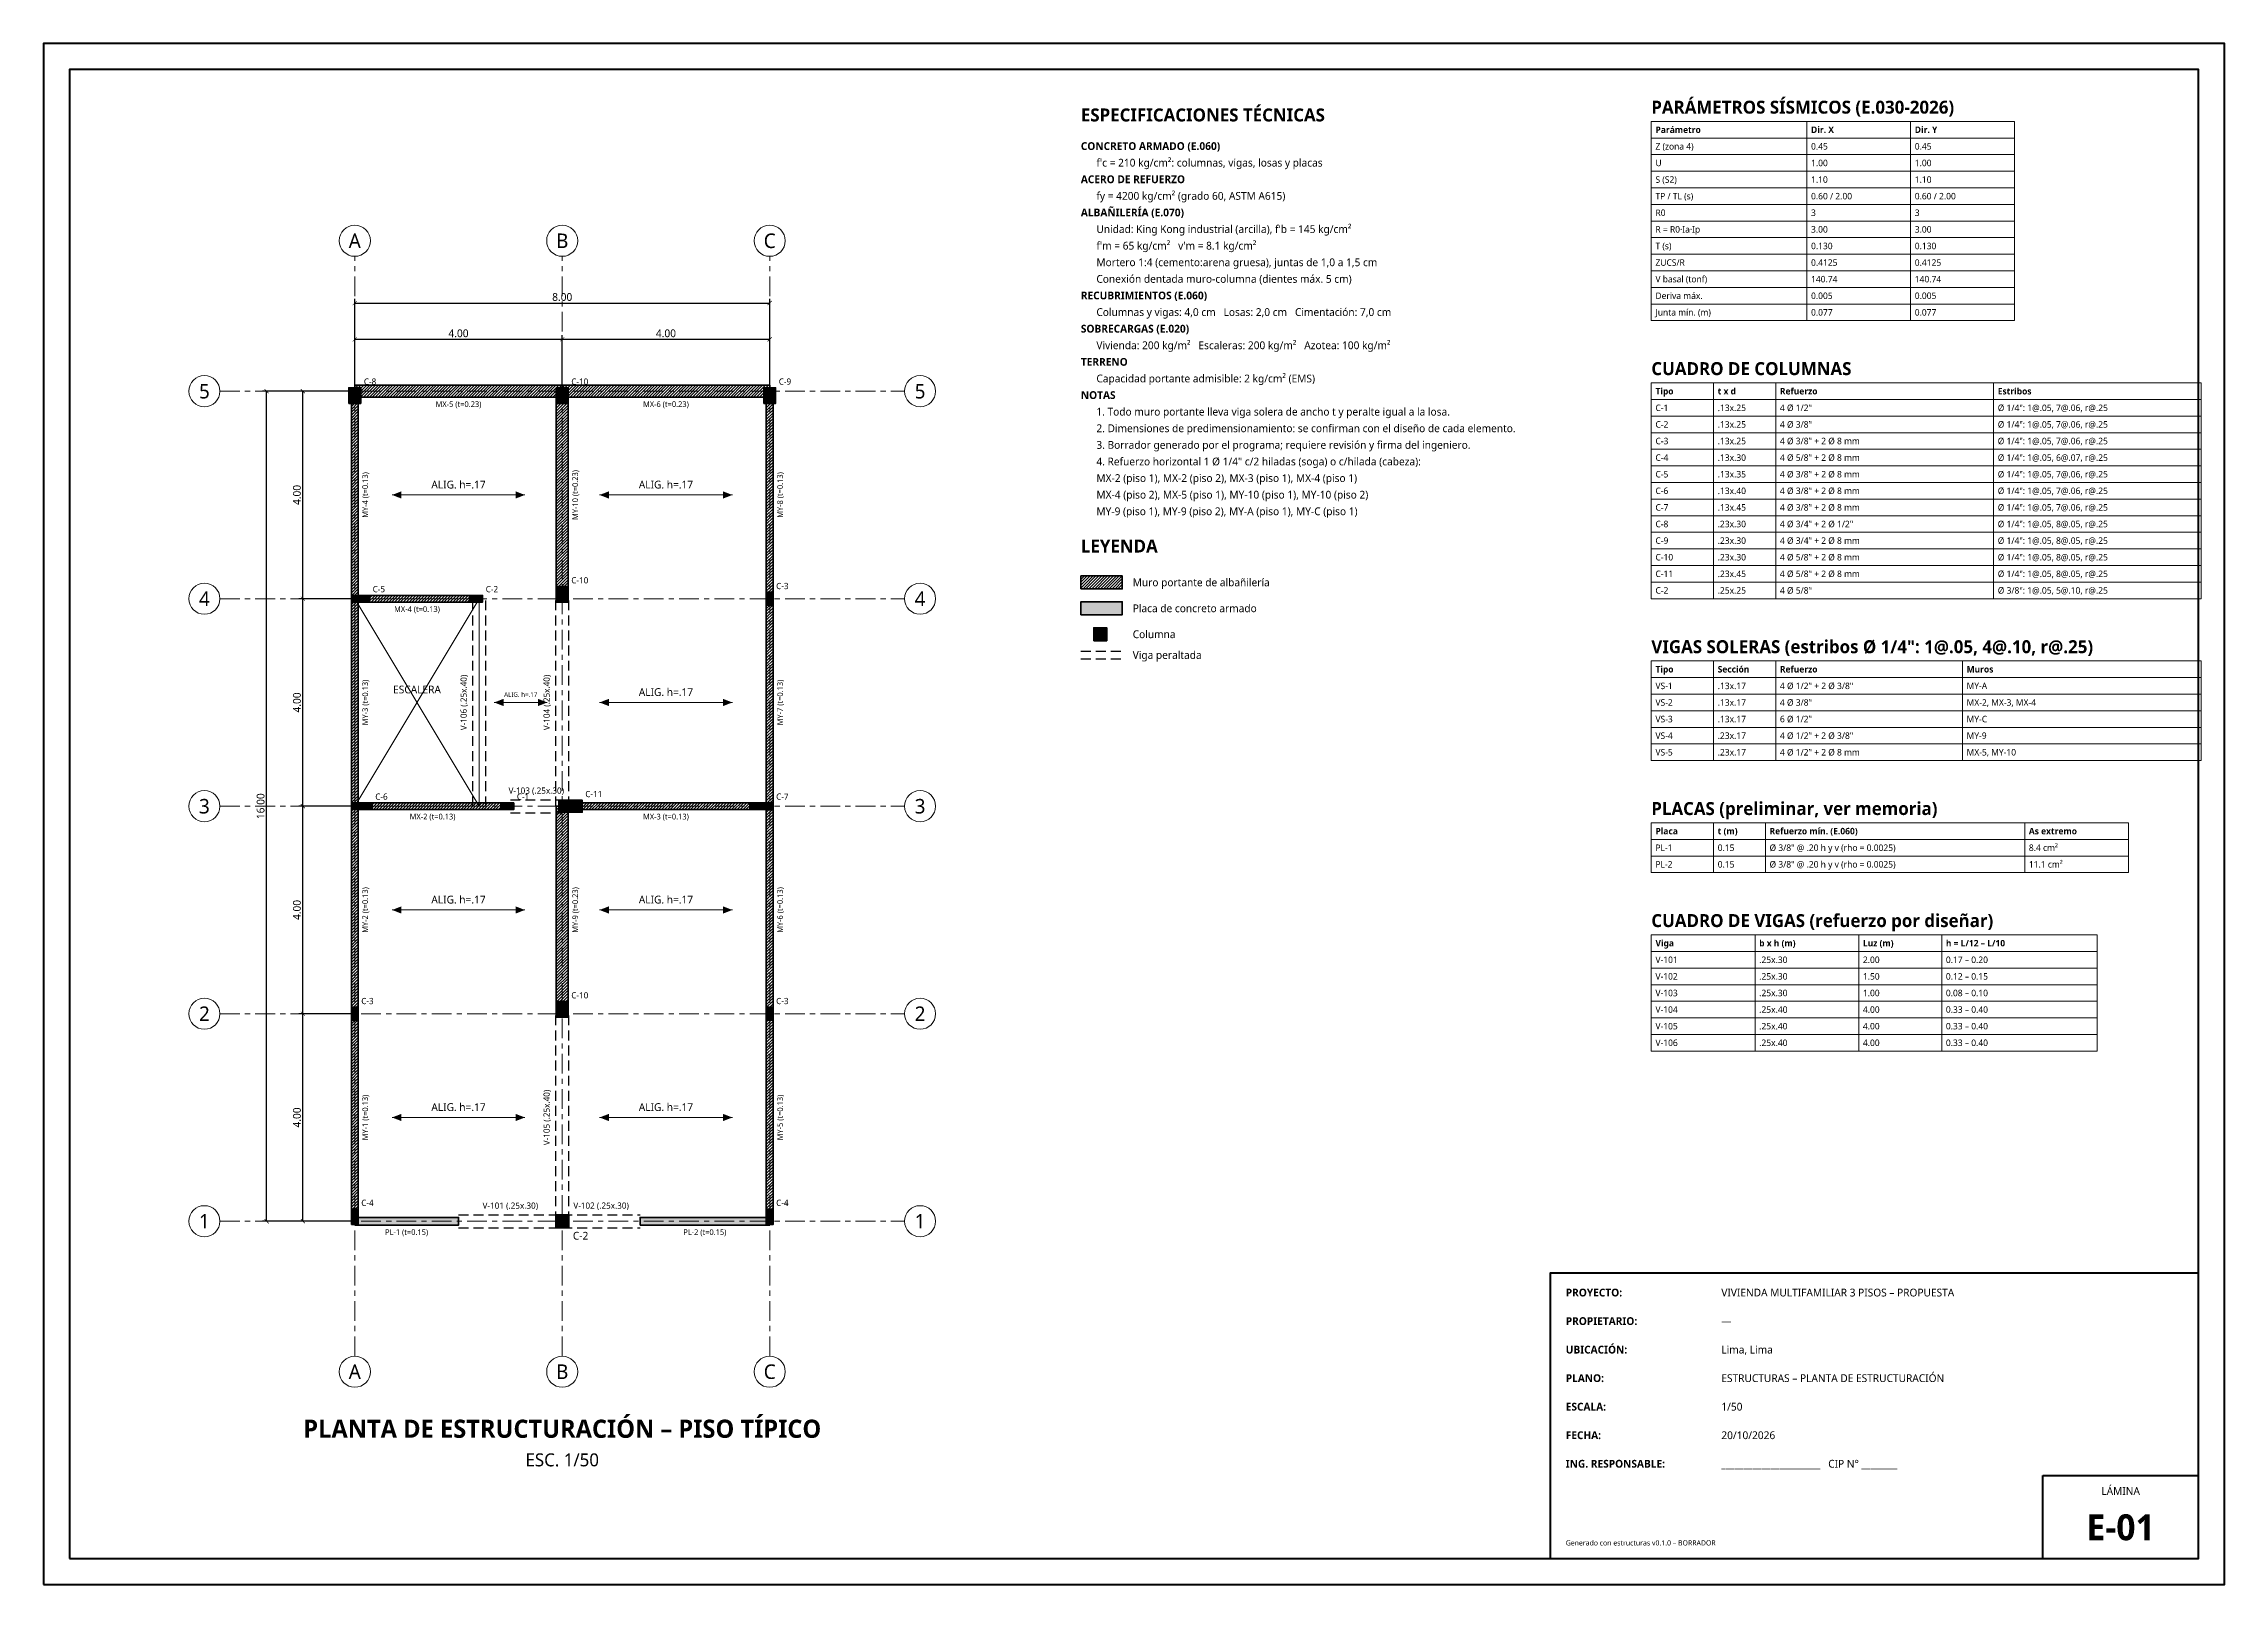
# Model space of a CAD drawing. Header units: metres. Extents: x -6 to 36, y -7 to 22.7.
import ezdxf
from ezdxf.enums import TextEntityAlignment as Align

# ---------------------------------------------------------------- set-up
doc = ezdxf.new("R2010")
doc.units = ezdxf.units.M
doc.header["$LTSCALE"] = 0.15
doc.linetypes.add('DASHDOT', pattern=[3.556, 2.54, -0.508, 0, -0.508])
doc.linetypes.add('DASHED', pattern=[1.524, 1.27, -0.254])
for name, color, linetype, lineweight in [('EST-COLUMNAS', 7, 'Continuous', 35), ('EST-COTAS', 4, 'Continuous', 13), ('EST-CUADROS', 7, 'Continuous', 18), ('EST-EJES', 1, 'DASHDOT', 13), ('EST-HUECOS', 2, 'Continuous', 18), ('EST-LOSAS', 6, 'Continuous', 18), ('EST-MARCO', 7, 'Continuous', 50), ('EST-MUROS', 7, 'Continuous', 35), ('EST-MUROS-ACHURADO', 8, 'Continuous', 9), ('EST-PLACAS', 7, 'Continuous', 35), ('EST-TEXTOS', 7, 'Continuous', 18), ('EST-VIGAS', 3, 'DASHED', 25)]:
    doc.layers.add(name, color=color, linetype=linetype, lineweight=lineweight)
doc.styles.add('OpenSans', font='OpenSans-Regular.ttf')
doc.styles.add('OpenSans-Bold', font='OpenSans-Bold.ttf')
doc.styles.add('OpenSansCondensed-Light', font='OpenSansCondensed-Light.ttf')
doc.dimstyles.new('EZDXF', dxfattribs={"dimtxt": 0.25, "dimasz": 0.175, "dimexe": 0.375, "dimexo": 0.125, "dimgap": 0.1, "dimtad": 1, "dimlfac": 100, "dimzin": 12, "dimdsep": 46, "dimtxsty": 'OpenSansCondensed-Light', "dimblk": 'ARCHTICK', "dimcen": 2.5, "dimazin": 3, "dimtfac": 0.5, "dimtmove": 2, "dimatfit": 3})

# ---------------------------------------------------------------- blocks, each defined once
blk = doc.blocks.new('_ARCHTICK')
at = {"color": 0, "linetype": 'BYBLOCK', "const_width": 0.15}
blk.add_lwpolyline([(-0.5, -0.5), (0.5, 0.5)], dxfattribs=at)

msp = doc.modelspace()

# ---------------------------------------------------------------- hatches: boundary and pattern name
at = {"layer": 'EST-COLUMNAS'}
h = msp.add_hatch(color=7, dxfattribs=at)
h.dxf.hatch_style = 1
h.paths.add_polyline_path([(-0.115, 15.765), (0.115, 15.765), (0.115, 16.065), (-0.115, 16.065)])
h = msp.add_hatch(color=7, dxfattribs=at)
h.dxf.hatch_style = 1
h.paths.add_polyline_path([(3.885, 15.765), (4.115, 15.765), (4.115, 16.065), (3.885, 16.065)])
h = msp.add_hatch(color=7, dxfattribs=at)
h.dxf.hatch_style = 1
h.paths.add_polyline_path([(7.885, 15.765), (8.115, 15.765), (8.115, 16.065), (7.885, 16.065)])
h = msp.add_hatch(color=7, dxfattribs=at)
h.dxf.hatch_style = 1
h.paths.add_polyline_path([(3.885, 11.935), (4.115, 11.935), (4.115, 12.235), (3.885, 12.235)])
h = msp.add_hatch(color=7, dxfattribs=at)
h.dxf.hatch_style = 1
h.paths.add_polyline_path([(-0.065, 11.935), (0.285, 11.935), (0.285, 12.065), (-0.065, 12.065)])
h = msp.add_hatch(color=7, dxfattribs=at)
h.dxf.hatch_style = 1
h.paths.add_polyline_path([(2.215, 11.935), (2.465, 11.935), (2.465, 12.065), (2.215, 12.065)])
h = msp.add_hatch(color=7, dxfattribs=at)
h.dxf.hatch_style = 1
h.paths.add_polyline_path([(7.935, 11.875), (8.065, 11.875), (8.065, 12.125), (7.935, 12.125)])
h = msp.add_hatch(color=7, dxfattribs=at)
h.dxf.hatch_style = 1
h.paths.add_polyline_path([(14.25, 11.19), (14.5, 11.19), (14.5, 11.44), (14.25, 11.44)])
h = msp.add_hatch(color=7, dxfattribs=at)
h.dxf.hatch_style = 1
h.paths.add_polyline_path([(-0.065, 7.935), (0.335, 7.935), (0.335, 8.065), (-0.065, 8.065)])
h = msp.add_hatch(color=7, dxfattribs=at)
h.dxf.hatch_style = 1
h.paths.add_polyline_path([(2.815, 7.935), (3.065, 7.935), (3.065, 8.065), (2.815, 8.065)])
h = msp.add_hatch(color=7, dxfattribs=at)
h.dxf.hatch_style = 1
h.paths.add_polyline_path([(3.935, 7.885), (4.385, 7.885), (4.385, 8.115), (3.935, 8.115)])
h = msp.add_hatch(color=7, dxfattribs=at)
h.dxf.hatch_style = 1
h.paths.add_polyline_path([(7.615, 7.935), (8.065, 7.935), (8.065, 8.065), (7.615, 8.065)])
h = msp.add_hatch(color=7, dxfattribs=at)
h.dxf.hatch_style = 1
h.paths.add_polyline_path([(3.885, 3.935), (4.115, 3.935), (4.115, 4.235), (3.885, 4.235)])
h = msp.add_hatch(color=7, dxfattribs=at)
h.dxf.hatch_style = 1
h.paths.add_polyline_path([(-0.065, 3.875), (0.065, 3.875), (0.065, 4.125), (-0.065, 4.125)])
h = msp.add_hatch(color=7, dxfattribs=at)
h.dxf.hatch_style = 1
h.paths.add_polyline_path([(7.935, 3.875), (8.065, 3.875), (8.065, 4.125), (7.935, 4.125)])
h = msp.add_hatch(color=7, dxfattribs=at)
h.dxf.hatch_style = 1
h.paths.add_polyline_path([(-0.065, -0.065), (0.065, -0.065), (0.065, 0.235), (-0.065, 0.235)])
h = msp.add_hatch(color=7, dxfattribs=at)
h.dxf.hatch_style = 1
h.paths.add_polyline_path([(3.875, -0.125), (4.125, -0.125), (4.125, 0.125), (3.875, 0.125)])
h = msp.add_hatch(color=7, dxfattribs=at)
h.dxf.hatch_style = 1
h.paths.add_polyline_path([(7.935, -0.065), (8.065, -0.065), (8.065, 0.235), (7.935, 0.235)])
at = {"layer": 'EST-LOSAS'}
h = msp.add_hatch(color=6, dxfattribs=at)
h.dxf.hatch_style = 1
h.paths.add_polyline_path([(0.72, 14), (0.9, 13.93), (0.9, 14.07)])
h = msp.add_hatch(color=6, dxfattribs=at)
h.dxf.hatch_style = 1
h.paths.add_polyline_path([(3.28, 14), (3.1, 14.07), (3.1, 13.93)])
h = msp.add_hatch(color=6, dxfattribs=at)
h.dxf.hatch_style = 1
h.paths.add_polyline_path([(4.72, 14), (4.9, 13.93), (4.9, 14.07)])
h = msp.add_hatch(color=6, dxfattribs=at)
h.dxf.hatch_style = 1
h.paths.add_polyline_path([(7.28, 14), (7.1, 14.07), (7.1, 13.93)])
h = msp.add_hatch(color=6, dxfattribs=at)
h.dxf.hatch_style = 1
h.paths.add_polyline_path([(2.688, 10), (2.868, 9.93), (2.868, 10.07)])
h = msp.add_hatch(color=6, dxfattribs=at)
h.dxf.hatch_style = 1
h.paths.add_polyline_path([(3.712, 10), (3.532, 10.07), (3.532, 9.93)])
h = msp.add_hatch(color=6, dxfattribs=at)
h.dxf.hatch_style = 1
h.paths.add_polyline_path([(4.72, 10), (4.9, 9.93), (4.9, 10.07)])
h = msp.add_hatch(color=6, dxfattribs=at)
h.dxf.hatch_style = 1
h.paths.add_polyline_path([(7.28, 10), (7.1, 10.07), (7.1, 9.93)])
h = msp.add_hatch(color=6, dxfattribs=at)
h.dxf.hatch_style = 1
h.paths.add_polyline_path([(0.72, 6), (0.9, 5.93), (0.9, 6.07)])
h = msp.add_hatch(color=6, dxfattribs=at)
h.dxf.hatch_style = 1
h.paths.add_polyline_path([(3.28, 6), (3.1, 6.07), (3.1, 5.93)])
h = msp.add_hatch(color=6, dxfattribs=at)
h.dxf.hatch_style = 1
h.paths.add_polyline_path([(4.72, 6), (4.9, 5.93), (4.9, 6.07)])
h = msp.add_hatch(color=6, dxfattribs=at)
h.dxf.hatch_style = 1
h.paths.add_polyline_path([(7.28, 6), (7.1, 6.07), (7.1, 5.93)])
h = msp.add_hatch(color=6, dxfattribs=at)
h.dxf.hatch_style = 1
h.paths.add_polyline_path([(0.72, 2), (0.9, 1.93), (0.9, 2.07)])
h = msp.add_hatch(color=6, dxfattribs=at)
h.dxf.hatch_style = 1
h.paths.add_polyline_path([(3.28, 2), (3.1, 2.07), (3.1, 1.93)])
h = msp.add_hatch(color=6, dxfattribs=at)
h.dxf.hatch_style = 1
h.paths.add_polyline_path([(4.72, 2), (4.9, 1.93), (4.9, 2.07)])
h = msp.add_hatch(color=6, dxfattribs=at)
h.dxf.hatch_style = 1
h.paths.add_polyline_path([(7.28, 2), (7.1, 2.07), (7.1, 1.93)])
at = {"layer": 'EST-MUROS-ACHURADO'}
h = msp.add_hatch(dxfattribs=at)
h.set_pattern_fill('ANSI31', scale=0.0125)
h.paths.add_polyline_path([(-0.065, 12), (0.065, 12), (0.065, 16), (-0.065, 16)])
h = msp.add_hatch(dxfattribs=at)
h.set_pattern_fill('ANSI31', scale=0.0125)
h.paths.add_polyline_path([(0, 15.885), (4, 15.885), (4, 16.115), (0, 16.115)])
h = msp.add_hatch(dxfattribs=at)
h.set_pattern_fill('ANSI31', scale=0.0125)
h.paths.add_polyline_path([(3.885, 12), (4.115, 12), (4.115, 16), (3.885, 16)])
h = msp.add_hatch(dxfattribs=at)
h.set_pattern_fill('ANSI31', scale=0.0125)
h.paths.add_polyline_path([(4, 15.885), (8, 15.885), (8, 16.115), (4, 16.115)])
h = msp.add_hatch(dxfattribs=at)
h.set_pattern_fill('ANSI31', scale=0.0125)
h.paths.add_polyline_path([(7.935, 12), (8.065, 12), (8.065, 16), (7.935, 16)])
h = msp.add_hatch(dxfattribs=at)
h.set_pattern_fill('ANSI31', scale=0.0125)
h.paths.add_polyline_path([(14, 12.19), (14.8, 12.19), (14.8, 12.44), (14, 12.44)])
h = msp.add_hatch(dxfattribs=at)
h.set_pattern_fill('ANSI31', scale=0.0125)
h.paths.add_polyline_path([(-0.065, 8), (0.065, 8), (0.065, 12), (-0.065, 12)])
h = msp.add_hatch(dxfattribs=at)
h.set_pattern_fill('ANSI31', scale=0.0125)
h.paths.add_polyline_path([(0, 11.935), (2.4, 11.935), (2.4, 12.065), (0, 12.065)])
h = msp.add_hatch(dxfattribs=at)
h.set_pattern_fill('ANSI31', scale=0.0125)
h.paths.add_polyline_path([(7.935, 8), (8.065, 8), (8.065, 12), (7.935, 12)])
h = msp.add_hatch(dxfattribs=at)
h.set_pattern_fill('ANSI31', scale=0.0125)
h.paths.add_polyline_path([(-0.065, 4), (0.065, 4), (0.065, 8), (-0.065, 8)])
h = msp.add_hatch(dxfattribs=at)
h.set_pattern_fill('ANSI31', scale=0.0125)
h.paths.add_polyline_path([(0, 7.935), (3, 7.935), (3, 8.065), (0, 8.065)])
h = msp.add_hatch(dxfattribs=at)
h.set_pattern_fill('ANSI31', scale=0.0125)
h.paths.add_polyline_path([(3.885, 4), (4.115, 4), (4.115, 8), (3.885, 8)])
h = msp.add_hatch(dxfattribs=at)
h.set_pattern_fill('ANSI31', scale=0.0125)
h.paths.add_polyline_path([(4, 7.935), (8, 7.935), (8, 8.065), (4, 8.065)])
h = msp.add_hatch(dxfattribs=at)
h.set_pattern_fill('ANSI31', scale=0.0125)
h.paths.add_polyline_path([(7.935, 4), (8.065, 4), (8.065, 8), (7.935, 8)])
h = msp.add_hatch(dxfattribs=at)
h.set_pattern_fill('ANSI31', scale=0.0125)
h.paths.add_polyline_path([(-0.065, 0), (0.065, 0), (0.065, 4), (-0.065, 4)])
h = msp.add_hatch(dxfattribs=at)
h.set_pattern_fill('ANSI31', scale=0.0125)
h.paths.add_polyline_path([(7.935, 0), (8.065, 0), (8.065, 4), (7.935, 4)])
at = {"layer": 'EST-PLACAS'}
h = msp.add_hatch(color=8, dxfattribs=at)
h.dxf.hatch_style = 1
h.paths.add_polyline_path([(14, 11.69), (14.8, 11.69), (14.8, 11.94), (14, 11.94)])
h = msp.add_hatch(color=8, dxfattribs=at)
h.dxf.hatch_style = 1
h.paths.add_polyline_path([(0, -0.075), (2, -0.075), (2, 0.075), (0, 0.075)])
h = msp.add_hatch(color=8, dxfattribs=at)
h.dxf.hatch_style = 1
h.paths.add_polyline_path([(5.5, -0.075), (8, -0.075), (8, 0.075), (5.5, 0.075)])

# ---------------------------------------------------------------- linework, layer by layer
at = {"layer": 'EST-COLUMNAS'}
for points in [[(-0.115, 15.765), (0.115, 15.765), (0.115, 16.065), (-0.115, 16.065)], [(3.885, 15.765), (4.115, 15.765), (4.115, 16.065), (3.885, 16.065)], [(7.885, 15.765), (8.115, 15.765), (8.115, 16.065), (7.885, 16.065)], [(3.885, 11.935), (4.115, 11.935), (4.115, 12.235), (3.885, 12.235)], [(-0.065, 11.935), (0.285, 11.935), (0.285, 12.065), (-0.065, 12.065)], [(2.215, 11.935), (2.465, 11.935), (2.465, 12.065), (2.215, 12.065)], [(7.935, 11.875), (8.065, 11.875), (8.065, 12.125), (7.935, 12.125)], [(14.25, 11.19), (14.5, 11.19), (14.5, 11.44), (14.25, 11.44)], [(-0.065, 7.935), (0.335, 7.935), (0.335, 8.065), (-0.065, 8.065)], [(2.815, 7.935), (3.065, 7.935), (3.065, 8.065), (2.815, 8.065)], [(3.935, 7.885), (4.385, 7.885), (4.385, 8.115), (3.935, 8.115)], [(7.615, 7.935), (8.065, 7.935), (8.065, 8.065), (7.615, 8.065)], [(3.885, 3.935), (4.115, 3.935), (4.115, 4.235), (3.885, 4.235)], [(-0.065, 3.875), (0.065, 3.875), (0.065, 4.125), (-0.065, 4.125)], [(7.935, 3.875), (8.065, 3.875), (8.065, 4.125), (7.935, 4.125)], [(-0.065, -0.065), (0.065, -0.065), (0.065, 0.235), (-0.065, 0.235)], [(3.875, -0.125), (4.125, -0.125), (4.125, 0.125), (3.875, 0.125)], [(7.935, -0.065), (8.065, -0.065), (8.065, 0.235), (7.935, 0.235)]]:
    msp.add_lwpolyline(points, close=True, dxfattribs=at)
at = {"layer": 'EST-COTAS'}
for centre in [(0, 18.9), (4, 18.9), (8, 18.9), (-2.9, 16), (10.9, 16), (-2.9, 12), (10.9, 12), (-2.9, 8), (10.9, 8), (-2.9, 4), (10.9, 4), (-2.9, 0), (10.9, 0), (0, -2.9), (4, -2.9), (8, -2.9)]:
    msp.add_circle(centre, 0.3, dxfattribs=at)
at = {"layer": 'EST-CUADROS'}
for p, q in [((25, 21.2), (32, 21.2)), ((25, 21.2), (25, 17.36)), ((28, 21.2), (28, 17.36)), ((30, 21.2), (30, 17.36)), ((32, 21.2), (32, 17.36)), ((25, 20.88), (32, 20.88)), ((25, 20.56), (32, 20.56)), ((25, 20.24), (32, 20.24)), ((25, 19.92), (32, 19.92)), ((25, 19.6), (32, 19.6)), ((25, 19.28), (32, 19.28)), ((25, 18.96), (32, 18.96)), ((25, 18.64), (32, 18.64)), ((25, 18.32), (32, 18.32)), ((25, 18), (32, 18)), ((25, 17.68), (32, 17.68)), ((25, 17.36), (32, 17.36)), ((25, 16.16), (35.6, 16.16)), ((25, 16.16), (25, 12)), ((26.2, 16.16), (26.2, 12)), ((27.4, 16.16), (27.4, 12)), ((31.6, 16.16), (31.6, 12)), ((35.6, 16.16), (35.6, 12)), ((25, 15.84), (35.6, 15.84)), ((25, 15.52), (35.6, 15.52)), ((25, 15.2), (35.6, 15.2)), ((25, 14.88), (35.6, 14.88)), ((25, 14.56), (35.6, 14.56)), ((25, 14.24), (35.6, 14.24)), ((25, 13.92), (35.6, 13.92)), ((25, 13.6), (35.6, 13.6)), ((25, 13.28), (35.6, 13.28)), ((25, 12.96), (35.6, 12.96)), ((25, 12.64), (35.6, 12.64)), ((25, 12.32), (35.6, 12.32)), ((25, 12), (35.6, 12)), ((25, 10.8), (35.6, 10.8)), ((25, 10.8), (25, 8.88)), ((26.2, 10.8), (26.2, 8.88)), ((27.4, 10.8), (27.4, 8.88)), ((31, 10.8), (31, 8.88)), ((35.6, 10.8), (35.6, 8.88)), ((25, 10.48), (35.6, 10.48)), ((25, 10.16), (35.6, 10.16)), ((25, 9.84), (35.6, 9.84)), ((25, 9.52), (35.6, 9.52)), ((25, 9.2), (35.6, 9.2)), ((25, 8.88), (35.6, 8.88)), ((25, 7.68), (34.2, 7.68)), ((25, 7.68), (25, 6.72)), ((26.2, 7.68), (26.2, 6.72)), ((27.2, 7.68), (27.2, 6.72)), ((32.2, 7.68), (32.2, 6.72)), ((34.2, 7.68), (34.2, 6.72)), ((25, 7.36), (34.2, 7.36)), ((25, 7.04), (34.2, 7.04)), ((25, 6.72), (34.2, 6.72)), ((25, 5.52), (33.6, 5.52)), ((25, 5.52), (25, 3.28)), ((27, 5.52), (27, 3.28)), ((29, 5.52), (29, 3.28)), ((30.6, 5.52), (30.6, 3.28)), ((33.6, 5.52), (33.6, 3.28)), ((25, 5.2), (33.6, 5.2)), ((25, 4.88), (33.6, 4.88)), ((25, 4.56), (33.6, 4.56)), ((25, 4.24), (33.6, 4.24)), ((25, 3.92), (33.6, 3.92)), ((25, 3.6), (33.6, 3.6)), ((25, 3.28), (33.6, 3.28))]:
    msp.add_line(p, q, dxfattribs=at)
at = {"layer": 'EST-EJES'}
for p, q in [((0, -2.6), (0, 18.6)), ((4, -2.6), (4, 18.6)), ((8, -2.6), (8, 18.6)), ((-2.6, 16), (10.6, 16)), ((-2.6, 12), (10.6, 12)), ((-2.6, 8), (10.6, 8)), ((-2.6, 4), (10.6, 4)), ((-2.6, 0), (10.6, 0))]:
    msp.add_line(p, q, dxfattribs=at)
at = {"layer": 'EST-HUECOS'}
for p, q in [((0, 8), (2.4, 12)), ((0, 12), (2.4, 8))]:
    msp.add_line(p, q, dxfattribs=at)
msp.add_lwpolyline([(0, 8), (2.4, 8), (2.4, 12), (0, 12)], close=True, dxfattribs=at)
at = {"layer": 'EST-LOSAS'}
for p, q in [((0.72, 14), (3.28, 14)), ((4.72, 14), (7.28, 14)), ((2.688, 10), (3.712, 10)), ((4.72, 10), (7.28, 10)), ((0.72, 6), (3.28, 6)), ((4.72, 6), (7.28, 6)), ((0.72, 2), (3.28, 2)), ((4.72, 2), (7.28, 2))]:
    msp.add_line(p, q, dxfattribs=at)
at = {"layer": 'EST-MARCO'}
for p, q in [((32.55, -6.5), (32.55, -4.9)), ((32.55, -4.9), (35.55, -4.9))]:
    msp.add_line(p, q, dxfattribs=at)
for points in [[(-6, -7), (36.05, -7), (36.05, 22.7), (-6, 22.7)], [(-5.5, -6.5), (35.55, -6.5), (35.55, 22.2), (-5.5, 22.2)], [(23.05, -6.5), (35.55, -6.5), (35.55, -1), (23.05, -1)]]:
    msp.add_lwpolyline(points, close=True, dxfattribs=at)
at = {"layer": 'EST-MUROS'}
for points in [[(-0.065, 12), (0.065, 12), (0.065, 16), (-0.065, 16)], [(0, 15.885), (4, 15.885), (4, 16.115), (0, 16.115)], [(3.885, 12), (4.115, 12), (4.115, 16), (3.885, 16)], [(4, 15.885), (8, 15.885), (8, 16.115), (4, 16.115)], [(7.935, 12), (8.065, 12), (8.065, 16), (7.935, 16)], [(14, 12.19), (14.8, 12.19), (14.8, 12.44), (14, 12.44)], [(-0.065, 8), (0.065, 8), (0.065, 12), (-0.065, 12)], [(0, 11.935), (2.4, 11.935), (2.4, 12.065), (0, 12.065)], [(7.935, 8), (8.065, 8), (8.065, 12), (7.935, 12)], [(-0.065, 4), (0.065, 4), (0.065, 8), (-0.065, 8)], [(0, 7.935), (3, 7.935), (3, 8.065), (0, 8.065)], [(3.885, 4), (4.115, 4), (4.115, 8), (3.885, 8)], [(4, 7.935), (8, 7.935), (8, 8.065), (4, 8.065)], [(7.935, 4), (8.065, 4), (8.065, 8), (7.935, 8)], [(-0.065, 0), (0.065, 0), (0.065, 4), (-0.065, 4)], [(7.935, 0), (8.065, 0), (8.065, 4), (7.935, 4)]]:
    msp.add_lwpolyline(points, close=True, dxfattribs=at)
at = {"layer": 'EST-MUROS-ACHURADO'}
for points in [[(-0.065, 12), (0.065, 12), (0.065, 16), (-0.065, 16)], [(0, 15.885), (4, 15.885), (4, 16.115), (0, 16.115)], [(3.885, 12), (4.115, 12), (4.115, 16), (3.885, 16)], [(4, 15.885), (8, 15.885), (8, 16.115), (4, 16.115)], [(7.935, 12), (8.065, 12), (8.065, 16), (7.935, 16)], [(14, 12.19), (14.8, 12.19), (14.8, 12.44), (14, 12.44)], [(-0.065, 8), (0.065, 8), (0.065, 12), (-0.065, 12)], [(0, 11.935), (2.4, 11.935), (2.4, 12.065), (0, 12.065)], [(7.935, 8), (8.065, 8), (8.065, 12), (7.935, 12)], [(-0.065, 4), (0.065, 4), (0.065, 8), (-0.065, 8)], [(0, 7.935), (3, 7.935), (3, 8.065), (0, 8.065)], [(3.885, 4), (4.115, 4), (4.115, 8), (3.885, 8)], [(4, 7.935), (8, 7.935), (8, 8.065), (4, 8.065)], [(7.935, 4), (8.065, 4), (8.065, 8), (7.935, 8)], [(-0.065, 0), (0.065, 0), (0.065, 4), (-0.065, 4)], [(7.935, 0), (8.065, 0), (8.065, 4), (7.935, 4)]]:
    msp.add_lwpolyline(points, close=True, dxfattribs=at)
at = {"layer": 'EST-PLACAS'}
for points in [[(14, 11.69), (14.8, 11.69), (14.8, 11.94), (14, 11.94)], [(0, -0.075), (2, -0.075), (2, 0.075), (0, 0.075)], [(5.5, -0.075), (8, -0.075), (8, 0.075), (5.5, 0.075)]]:
    msp.add_lwpolyline(points, close=True, dxfattribs=at)
at = {"layer": 'EST-VIGAS'}
for p, q in [((2.275, 8), (2.275, 12)), ((2.525, 8), (2.525, 12)), ((3.875, 8), (3.875, 12)), ((4.125, 8), (4.125, 12)), ((14, 10.99), (14.8, 10.99)), ((14, 10.84), (14.8, 10.84)), ((3, 8.125), (4, 8.125)), ((3, 7.875), (4, 7.875)), ((3.875, 0), (3.875, 4)), ((4.125, 0), (4.125, 4)), ((2, 0.125), (4, 0.125)), ((4, 0.125), (5.5, 0.125)), ((2, -0.125), (4, -0.125)), ((4, -0.125), (5.5, -0.125))]:
    msp.add_line(p, q, dxfattribs=at)

# ---------------------------------------------------------------- texts
at = {"layer": 'EST-COTAS', "style": 'OpenSans'}
for s, p in [('A', (0, 18.9)), ('B', (4, 18.9)), ('C', (8, 18.9)), ('5', (-2.9, 16)), ('5', (10.9, 16)), ('4', (-2.9, 12)), ('4', (10.9, 12)), ('3', (-2.9, 8)), ('3', (10.9, 8)), ('2', (-2.9, 4)), ('2', (10.9, 4)), ('1', (-2.9, 0)), ('1', (10.9, 0)), ('A', (0, -2.9)), ('B', (4, -2.9)), ('C', (8, -2.9))]:
    msp.add_text(s, height=0.28, dxfattribs=at).set_placement(p, align=Align.MIDDLE_CENTER)
at = {"layer": 'EST-HUECOS', "style": 'OpenSans'}
msp.add_text('ESCALERA', height=0.15, dxfattribs=at).set_placement((1.2, 10.25), align=Align.MIDDLE_CENTER)
at = {"layer": 'EST-LOSAS', "style": 'OpenSans'}
for height, p in [(0.15, (2, 14.08)), (0.15, (6, 14.08)), (0.09, (3.2, 10.08)), (0.15, (6, 10.08)), (0.15, (2, 6.08)), (0.15, (6, 6.08)), (0.15, (2, 2.08)), (0.15, (6, 2.08))]:
    msp.add_text('ALIG. h=.17', height=height, dxfattribs=at).set_placement(p, align=Align.BOTTOM_CENTER)
at = {"layer": 'EST-TEXTOS'}
for s, height, style, p in [('ESPECIFICACIONES TÉCNICAS', 0.25, 'OpenSans-Bold', (14, 21.2)), ('PARÁMETROS SÍSMICOS (E.030-2026)', 0.25, 'OpenSans-Bold', (25, 21.35)), ('CONCRETO ARMADO (E.060)', 0.15, 'OpenSans-Bold', (14, 20.65)), ("f'c = 210 kg/cm²: columnas, vigas, losas y placas", 0.15, 'OpenSans', (14.3, 20.33)), ('ACERO DE REFUERZO', 0.15, 'OpenSans-Bold', (14, 20.01)), ('fy = 4200 kg/cm² (grado 60, ASTM A615)', 0.15, 'OpenSans', (14.3, 19.69)), ('ALBAÑILERÍA (E.070)', 0.15, 'OpenSans-Bold', (14, 19.37)), ("Unidad: King Kong industrial (arcilla), f'b = 145 kg/cm²", 0.15, 'OpenSans', (14.3, 19.05)), ("f'm = 65 kg/cm²   v'm = 8.1 kg/cm²", 0.15, 'OpenSans', (14.3, 18.73)), ('Mortero 1:4 (cemento:arena gruesa), juntas de 1,0 a 1,5 cm', 0.15, 'OpenSans', (14.3, 18.41)), ('Conexión dentada muro-columna (dientes máx. 5 cm)', 0.15, 'OpenSans', (14.3, 18.09)), ('RECUBRIMIENTOS (E.060)', 0.15, 'OpenSans-Bold', (14, 17.77)), ('SOBRECARGAS (E.020)', 0.15, 'OpenSans-Bold', (14, 17.13)), ('Columnas y vigas: 4,0 cm   Losas: 2,0 cm   Cimentación: 7,0 cm', 0.15, 'OpenSans', (14.3, 17.45)), ('Vivienda: 200 kg/m²   Escaleras: 200 kg/m²   Azotea: 100 kg/m²', 0.15, 'OpenSans', (14.3, 16.81)), ('TERRENO', 0.15, 'OpenSans-Bold', (14, 16.49)), ('CUADRO DE COLUMNAS', 0.25, 'OpenSans-Bold', (25, 16.31)), ('C-8', 0.12, 'OpenSans', (0.175, 16.125)), ('C-10', 0.12, 'OpenSans', (4.175, 16.125)), ('C-9', 0.12, 'OpenSans', (8.175, 16.125)), ('NOTAS', 0.15, 'OpenSans-Bold', (14, 15.85)), ('Capacidad portante admisible: 2 kg/cm² (EMS)', 0.15, 'OpenSans', (14.3, 16.17)), ('1. Todo muro portante lleva viga solera de ancho t y peralte igual a la losa.', 0.15, 'OpenSans', (14.3, 15.53)), ('2. Dimensiones de predimensionamiento: se confirman con el diseño de cada elemento.', 0.15, 'OpenSans', (14.3, 15.21)), ('4. Refuerzo horizontal 1 %%c 1/4" c/2 hiladas (soga) o c/hilada (cabeza):', 0.15, 'OpenSans', (14.3, 14.57)), ('3. Borrador generado por el programa; requiere revisión y firma del ingeniero.', 0.15, 'OpenSans', (14.3, 14.89)), ('MX-2 (piso 1), MX-2 (piso 2), MX-3 (piso 1), MX-4 (piso 1)', 0.15, 'OpenSans', (14.3, 14.25)), ('MX-4 (piso 2), MX-5 (piso 1), MY-10 (piso 1), MY-10 (piso 2)', 0.15, 'OpenSans', (14.3, 13.93)), ('MY-9 (piso 1), MY-9 (piso 2), MY-A (piso 1), MY-C (piso 1)', 0.15, 'OpenSans', (14.3, 13.61)), ('LEYENDA', 0.25, 'OpenSans-Bold', (14, 12.89)), ('C-5', 0.12, 'OpenSans', (0.345, 12.125)), ('C-2', 0.12, 'OpenSans', (2.525, 12.125)), ('C-10', 0.12, 'OpenSans', (4.175, 12.295)), ('C-3', 0.12, 'OpenSans', (8.125, 12.185)), ('Muro portante de albañilería', 0.15, 'OpenSans', (15, 12.24)), ('Placa de concreto armado', 0.15, 'OpenSans', (15, 11.74)), ('Columna', 0.15, 'OpenSans', (15, 11.24)), ('Viga peraltada', 0.15, 'OpenSans', (15, 10.84)), ('VIGAS SOLERAS (estribos %%c 1/4": 1@.05, 4@.10, r@.25)', 0.25, 'OpenSans-Bold', (25, 10.95)), ('C-6', 0.12, 'OpenSans', (0.395, 8.125)), ('C-1', 0.12, 'OpenSans', (3.125, 8.125)), ('C-11', 0.12, 'OpenSans', (4.445, 8.175)), ('C-7', 0.12, 'OpenSans', (8.125, 8.125)), ('PLACAS (preliminar, ver memoria)', 0.25, 'OpenSans-Bold', (25, 7.83)), ('CUADRO DE VIGAS (refuerzo por diseñar)', 0.25, 'OpenSans-Bold', (25, 5.67)), ('C-3', 0.12, 'OpenSans', (0.125, 4.185)), ('C-10', 0.12, 'OpenSans', (4.175, 4.295)), ('C-3', 0.12, 'OpenSans', (8.125, 4.185)), ('C-4', 0.12, 'OpenSans', (0.125, 0.295)), ('C-4', 0.12, 'OpenSans', (8.125, 0.295)), ('PROYECTO:', 0.15, 'OpenSans-Bold', (23.35, -1.45)), ('VIVIENDA MULTIFAMILIAR 3 PISOS – PROPUESTA', 0.15, 'OpenSans', (26.35, -1.45)), ('PROPIETARIO:', 0.15, 'OpenSans-Bold', (23.35, -2)), ('—', 0.15, 'OpenSans', (26.35, -2)), ('UBICACIÓN:', 0.15, 'OpenSans-Bold', (23.35, -2.55)), ('Lima, Lima', 0.15, 'OpenSans', (26.35, -2.55)), ('ESTRUCTURAS – PLANTA DE ESTRUCTURACIÓN', 0.15, 'OpenSans', (26.35, -3.1)), ('PLANO:', 0.15, 'OpenSans-Bold', (23.35, -3.1)), ('ESCALA:', 0.15, 'OpenSans-Bold', (23.35, -3.65)), ('1/50', 0.15, 'OpenSans', (26.35, -3.65)), ('FECHA:', 0.15, 'OpenSans-Bold', (23.35, -4.2)), ('20/10/2026', 0.15, 'OpenSans', (26.35, -4.2)), ('ING. RESPONSABLE:', 0.15, 'OpenSans-Bold', (23.35, -4.75)), ('______________________   CIP N° ________', 0.15, 'OpenSans', (26.35, -4.75)), ('Generado con estructuras v0.1.0 – BORRADOR', 0.1, 'OpenSans', (23.35, -6.25))]:
    msp.add_text(s, height=height, dxfattribs=dict(at, style=style)).set_placement(p)
for s, style, p in [('Parámetro', 'OpenSans-Bold', (25.08, 21.04)), ('Dir. X', 'OpenSans-Bold', (28.08, 21.04)), ('Dir. Y', 'OpenSans-Bold', (30.08, 21.04)), ('Z (zona 4)', 'OpenSans', (25.08, 20.72)), ('0.45', 'OpenSans', (28.08, 20.72)), ('0.45', 'OpenSans', (30.08, 20.72)), ('U', 'OpenSans', (25.08, 20.4)), ('1.00', 'OpenSans', (28.08, 20.4)), ('1.00', 'OpenSans', (30.08, 20.4)), ('TP / TL (s)', 'OpenSans', (25.08, 19.76)), ('S (S2)', 'OpenSans', (25.08, 20.08)), ('0.60 / 2.00', 'OpenSans', (28.08, 19.76)), ('1.10', 'OpenSans', (28.08, 20.08)), ('0.60 / 2.00', 'OpenSans', (30.08, 19.76)), ('1.10', 'OpenSans', (30.08, 20.08)), ('R0', 'OpenSans', (25.08, 19.44)), ('3', 'OpenSans', (28.08, 19.44)), ('3', 'OpenSans', (30.08, 19.44)), ('R = R0·Ia·Ip', 'OpenSans', (25.08, 19.12)), ('3.00', 'OpenSans', (28.08, 19.12)), ('3.00', 'OpenSans', (30.08, 19.12)), ('T (s)', 'OpenSans', (25.08, 18.8)), ('ZUCS/R', 'OpenSans', (25.08, 18.48)), ('0.130', 'OpenSans', (28.08, 18.8)), ('0.4125', 'OpenSans', (28.08, 18.48)), ('0.130', 'OpenSans', (30.08, 18.8)), ('0.4125', 'OpenSans', (30.08, 18.48)), ('V basal (tonf)', 'OpenSans', (25.08, 18.16)), ('140.74', 'OpenSans', (28.08, 18.16)), ('140.74', 'OpenSans', (30.08, 18.16)), ('Deriva máx.', 'OpenSans', (25.08, 17.84)), ('0.005', 'OpenSans', (28.08, 17.84)), ('0.005', 'OpenSans', (30.08, 17.84)), ('Junta mín. (m)', 'OpenSans', (25.08, 17.52)), ('0.077', 'OpenSans', (28.08, 17.52)), ('0.077', 'OpenSans', (30.08, 17.52)), ('Tipo', 'OpenSans-Bold', (25.08, 16)), ('t x d', 'OpenSans-Bold', (26.28, 16)), ('Refuerzo', 'OpenSans-Bold', (27.48, 16)), ('Estribos', 'OpenSans-Bold', (31.68, 16)), ('C-1', 'OpenSans', (25.08, 15.68)), ('.13x.25', 'OpenSans', (26.28, 15.68)), ('4 %%c 1/2"', 'OpenSans', (27.48, 15.68)), ('%%c 1/4": 1@.05, 7@.06, r@.25', 'OpenSans', (31.68, 15.68)), ('C-2', 'OpenSans', (25.08, 15.36)), ('.13x.25', 'OpenSans', (26.28, 15.36)), ('4 %%c 3/8"', 'OpenSans', (27.48, 15.36)), ('%%c 1/4": 1@.05, 7@.06, r@.25', 'OpenSans', (31.68, 15.36)), ('C-3', 'OpenSans', (25.08, 15.04)), ('C-4', 'OpenSans', (25.08, 14.72)), ('.13x.25', 'OpenSans', (26.28, 15.04)), ('.13x.30', 'OpenSans', (26.28, 14.72)), ('4 %%c 3/8" + 2 %%c 8 mm', 'OpenSans', (27.48, 15.04)), ('4 %%c 5/8" + 2 %%c 8 mm', 'OpenSans', (27.48, 14.72)), ('%%c 1/4": 1@.05, 7@.06, r@.25', 'OpenSans', (31.68, 15.04)), ('%%c 1/4": 1@.05, 6@.07, r@.25', 'OpenSans', (31.68, 14.72)), ('C-5', 'OpenSans', (25.08, 14.4)), ('.13x.35', 'OpenSans', (26.28, 14.4)), ('4 %%c 3/8" + 2 %%c 8 mm', 'OpenSans', (27.48, 14.4)), ('%%c 1/4": 1@.05, 7@.06, r@.25', 'OpenSans', (31.68, 14.4)), ('C-6', 'OpenSans', (25.08, 14.08)), ('.13x.40', 'OpenSans', (26.28, 14.08)), ('4 %%c 3/8" + 2 %%c 8 mm', 'OpenSans', (27.48, 14.08)), ('%%c 1/4": 1@.05, 7@.06, r@.25', 'OpenSans', (31.68, 14.08)), ('C-7', 'OpenSans', (25.08, 13.76)), ('C-8', 'OpenSans', (25.08, 13.44)), ('.13x.45', 'OpenSans', (26.28, 13.76)), ('.23x.30', 'OpenSans', (26.28, 13.44)), ('4 %%c 3/8" + 2 %%c 8 mm', 'OpenSans', (27.48, 13.76)), ('4 %%c 3/4" + 2 %%c 1/2"', 'OpenSans', (27.48, 13.44)), ('%%c 1/4": 1@.05, 7@.06, r@.25', 'OpenSans', (31.68, 13.76)), ('%%c 1/4": 1@.05, 8@.05, r@.25', 'OpenSans', (31.68, 13.44)), ('C-9', 'OpenSans', (25.08, 13.12)), ('.23x.30', 'OpenSans', (26.28, 13.12)), ('4 %%c 3/4" + 2 %%c 8 mm', 'OpenSans', (27.48, 13.12)), ('%%c 1/4": 1@.05, 8@.05, r@.25', 'OpenSans', (31.68, 13.12)), ('C-10', 'OpenSans', (25.08, 12.8)), ('.23x.30', 'OpenSans', (26.28, 12.8)), ('4 %%c 5/8" + 2 %%c 8 mm', 'OpenSans', (27.48, 12.8)), ('%%c 1/4": 1@.05, 8@.05, r@.25', 'OpenSans', (31.68, 12.8)), ('C-11', 'OpenSans', (25.08, 12.48)), ('C-2', 'OpenSans', (25.08, 12.16)), ('.23x.45', 'OpenSans', (26.28, 12.48)), ('.25x.25', 'OpenSans', (26.28, 12.16)), ('4 %%c 5/8" + 2 %%c 8 mm', 'OpenSans', (27.48, 12.48)), ('4 %%c 5/8"', 'OpenSans', (27.48, 12.16)), ('%%c 1/4": 1@.05, 8@.05, r@.25', 'OpenSans', (31.68, 12.48)), ('%%c 3/8": 1@.05, 5@.10, r@.25', 'OpenSans', (31.68, 12.16)), ('Tipo', 'OpenSans-Bold', (25.08, 10.64)), ('Sección', 'OpenSans-Bold', (26.28, 10.64)), ('Refuerzo', 'OpenSans-Bold', (27.48, 10.64)), ('Muros', 'OpenSans-Bold', (31.08, 10.64)), ('VS-1', 'OpenSans', (25.08, 10.32)), ('.13x.17', 'OpenSans', (26.28, 10.32)), ('4 %%c 1/2" + 2 %%c 3/8"', 'OpenSans', (27.48, 10.32)), ('MY-A', 'OpenSans', (31.08, 10.32)), ('VS-2', 'OpenSans', (25.08, 10)), ('VS-3', 'OpenSans', (25.08, 9.68)), ('.13x.17', 'OpenSans', (26.28, 10)), ('.13x.17', 'OpenSans', (26.28, 9.68)), ('4 %%c 3/8"', 'OpenSans', (27.48, 10)), ('6 %%c 1/2"', 'OpenSans', (27.48, 9.68)), ('MX-2, MX-3, MX-4', 'OpenSans', (31.08, 10)), ('MY-C', 'OpenSans', (31.08, 9.68)), ('VS-4', 'OpenSans', (25.08, 9.36)), ('.23x.17', 'OpenSans', (26.28, 9.36)), ('4 %%c 1/2" + 2 %%c 3/8"', 'OpenSans', (27.48, 9.36)), ('MY-9', 'OpenSans', (31.08, 9.36)), ('VS-5', 'OpenSans', (25.08, 9.04)), ('.23x.17', 'OpenSans', (26.28, 9.04)), ('4 %%c 1/2" + 2 %%c 8 mm', 'OpenSans', (27.48, 9.04)), ('MX-5, MY-10', 'OpenSans', (31.08, 9.04)), ('Placa', 'OpenSans-Bold', (25.08, 7.52)), ('t (m)', 'OpenSans-Bold', (26.28, 7.52)), ('Refuerzo mín. (E.060)', 'OpenSans-Bold', (27.28, 7.52)), ('As extremo', 'OpenSans-Bold', (32.28, 7.52)), ('PL-1', 'OpenSans', (25.08, 7.2)), ('0.15', 'OpenSans', (26.28, 7.2)), ('%%c 3/8" @ .20 h y v (rho = 0.0025)', 'OpenSans', (27.28, 7.2)), ('8.4 cm²', 'OpenSans', (32.28, 7.2)), ('PL-2', 'OpenSans', (25.08, 6.88)), ('0.15', 'OpenSans', (26.28, 6.88)), ('%%c 3/8" @ .20 h y v (rho = 0.0025)', 'OpenSans', (27.28, 6.88)), ('11.1 cm²', 'OpenSans', (32.28, 6.88)), ('Viga', 'OpenSans-Bold', (25.08, 5.36)), ('V-101', 'OpenSans', (25.08, 5.04)), ('.25x.30', 'OpenSans', (27.08, 5.04)), ('b x h (m)', 'OpenSans-Bold', (27.08, 5.36)), ('2.00', 'OpenSans', (29.08, 5.04)), ('Luz (m)', 'OpenSans-Bold', (29.08, 5.36)), ('0.17 – 0.20', 'OpenSans', (30.68, 5.04)), ('h = L/12 – L/10', 'OpenSans-Bold', (30.68, 5.36)), ('V-102', 'OpenSans', (25.08, 4.72)), ('.25x.30', 'OpenSans', (27.08, 4.72)), ('1.50', 'OpenSans', (29.08, 4.72)), ('0.12 – 0.15', 'OpenSans', (30.68, 4.72)), ('V-103', 'OpenSans', (25.08, 4.4)), ('.25x.30', 'OpenSans', (27.08, 4.4)), ('1.00', 'OpenSans', (29.08, 4.4)), ('0.08 – 0.10', 'OpenSans', (30.68, 4.4)), ('V-104', 'OpenSans', (25.08, 4.08)), ('V-105', 'OpenSans', (25.08, 3.76)), ('.25x.40', 'OpenSans', (27.08, 4.08)), ('.25x.40', 'OpenSans', (27.08, 3.76)), ('4.00', 'OpenSans', (29.08, 4.08)), ('4.00', 'OpenSans', (29.08, 3.76)), ('0.33 – 0.40', 'OpenSans', (30.68, 4.08)), ('0.33 – 0.40', 'OpenSans', (30.68, 3.76)), ('V-106', 'OpenSans', (25.08, 3.44)), ('.25x.40', 'OpenSans', (27.08, 3.44)), ('4.00', 'OpenSans', (29.08, 3.44)), ('0.33 – 0.40', 'OpenSans', (30.68, 3.44))]:
    msp.add_text(s, height=0.125, dxfattribs=dict(at, style=style)).set_placement(p, align=Align.MIDDLE_LEFT)
at = {"layer": 'EST-TEXTOS', "style": 'OpenSans'}
for s, p in [('MX-5 (t=0.23)', (2, 15.805)), ('MX-6 (t=0.23)', (6, 15.805)), ('MX-4 (t=0.13)', (1.2, 11.855)), ('MX-2 (t=0.13)', (1.5, 7.855)), ('MX-3 (t=0.13)', (6, 7.855)), ('PL-1 (t=0.15)', (1, -0.155)), ('PL-2 (t=0.15)', (6.75, -0.155))]:
    msp.add_text(s, height=0.11, dxfattribs=at).set_placement(p, align=Align.TOP_CENTER)
for s, p in [('MY-4 (t=0.13)', (0.145, 14)), ('MY-10 (t=0.23)', (4.195, 14)), ('MY-8 (t=0.13)', (8.145, 14)), ('MY-3 (t=0.13)', (0.145, 10)), ('MY-7 (t=0.13)', (8.145, 10)), ('MY-2 (t=0.13)', (0.145, 6)), ('MY-9 (t=0.23)', (4.195, 6)), ('MY-6 (t=0.13)', (8.145, 6)), ('MY-1 (t=0.13)', (0.145, 2)), ('MY-5 (t=0.13)', (8.145, 2))]:
    msp.add_text(s, height=0.11, rotation=90, dxfattribs=at).set_placement(p, align=Align.TOP_CENTER)
for s, p in [('V-106 (.25x.40)', (2.195, 10)), ('V-104 (.25x.40)', (3.795, 10)), ('V-105 (.25x.40)', (3.795, 2))]:
    msp.add_text(s, height=0.12, rotation=90, dxfattribs=at).set_placement(p, align=Align.BOTTOM_CENTER)
for s, p in [('V-103 (.25x.30)', (3.5, 8.205)), ('V-101 (.25x.30)', (3, 0.205)), ('V-102 (.25x.30)', (4.75, 0.205))]:
    msp.add_text(s, height=0.12, dxfattribs=at).set_placement(p, align=Align.BOTTOM_CENTER)
msp.add_text('C-2', height=0.15, dxfattribs=at).set_placement((4.205, -0.205), align=Align.TOP_LEFT)
at = {"layer": 'EST-TEXTOS'}
for s, height, style, p in [('PLANTA DE ESTRUCTURACIÓN – PISO TÍPICO', 0.35, 'OpenSans-Bold', (4, -4)), ('ESC. 1/50', 0.25, 'OpenSans', (4, -4.6)), ('LÁMINA', 0.15, 'OpenSans', (34.05, -5.2)), ('E-01', 0.5, 'OpenSans-Bold', (34.05, -5.9))]:
    msp.add_text(s, height=height, dxfattribs=dict(at, style=style)).set_placement(p, align=Align.MIDDLE_CENTER)

# ---------------------------------------------------------------- dimensions: what is measured, and where the dimension line sits
at = {"layer": 'EST-COTAS'}
for base, p1, p2 in [((0, 17.7), (0, 16), (8, 16)), ((0, 17), (0, 16), (4, 16)), ((4, 17), (4, 16), (8, 16))]:
    msp.add_linear_dim(base=base, p1=p1, p2=p2, dimstyle='EZDXF', override={"dimtxt": 0.15, "dimasz": 0.08, "dimexe": 0.08, "dimexo": 0.08, "dimgap": 0.04, "dimtad": 1, "dimdec": 2, "dimlfac": 1, "dimzin": 0, "dimtxsty": 'OpenSans'}, dxfattribs=at).render()
for base, p1, p2 in [((-1.7, 0), (0, 0), (0, 16)), ((-1, 12), (0, 12), (0, 16)), ((-1, 8), (0, 8), (0, 12)), ((-1, 4), (0, 4), (0, 8)), ((-1, 0), (0, 0), (0, 4))]:
    msp.add_linear_dim(base=base, p1=p1, p2=p2, angle=90, dimstyle='EZDXF', override={"dimtxt": 0.15, "dimasz": 0.08, "dimexe": 0.08, "dimexo": 0.08, "dimgap": 0.04, "dimtad": 1, "dimdec": 2, "dimlfac": 1, "dimzin": 0, "dimtxsty": 'OpenSans'}, dxfattribs=at).render()

doc.saveas('drawing.dxf')
